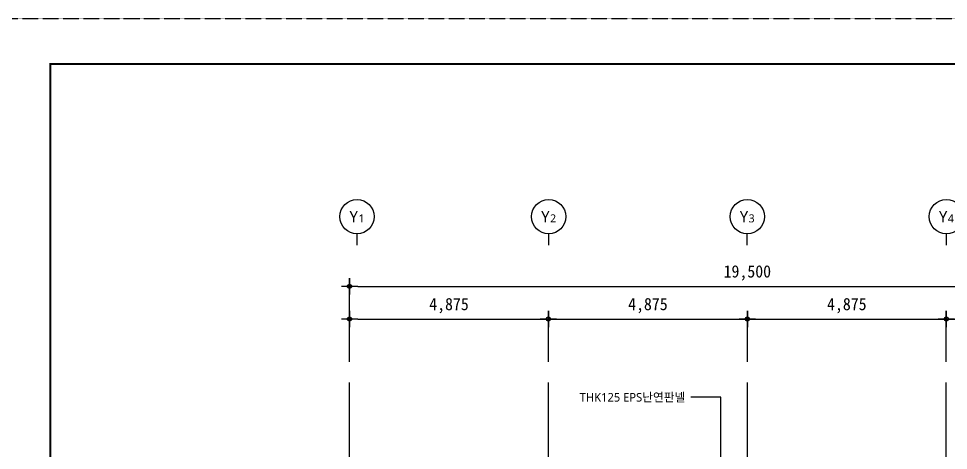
# Model space of a CAD drawing. Header units: millimetres. Extents: x 152133 to 471560, y 87068 to 132353.
# Drawn here: x 251192 to 273980, y 121389 to 131960 of the extents above; entities that cross this region are included whole.
import ezdxf
from ezdxf.enums import TextEntityAlignment as Align

# ---------------------------------------------------------------- set-up
doc = ezdxf.new("R2010")
doc.units = ezdxf.units.MM
doc.linetypes.add('CEN', pattern=[62, 60, -1, 0, -1])
doc.linetypes.add('DIVIDE2', pattern=[15.875, 6.35, -3.175, 0, -3.175, 0, -3.175])
for name, color, linetype in [('AA-AXIS', 7, 'Continuous'), ('AA-AXIS-BUBL', 3, 'Continuous'), ('AZ-DIML', 7, 'Continuous'), ('CEN', 1, 'CEN'), ('DIM', 7, 'Continuous'), ('JON', 4, 'DIVIDE2'), ('RXANNOT', 6, 'Continuous'), ('RXLEADER', 7, 'Continuous'), ('폼', 7, 'Continuous')]:
    doc.layers.add(name, color=color, linetype=linetype)
doc.styles.add('돋움체', font='')
doc.styles.add('맑은고딕', font='malgun.ttf')
doc.styles.get('돋움체').set_extended_font_data('DotumChe')
doc.dimstyles.new('100', dxfattribs={"dimscale": 100, "dimtxt": 3, "dimasz": 2, "dimexe": 2, "dimexo": 5, "dimgap": 1.5, "dimtad": 1, "dimdec": 0, "dimzin": 1, "dimdsep": 46, "dimlunit": 6, "dimtxsty": '돋움체', "dimblk1": 'Z_DOT', "dimblk2": 'Z_DOT', "dimsah": 1, "dimcen": 2, "dimclrt": 3, "dimadec": 0, "dimazin": 0, "dimtfac": 1, "dimtdec": 0, "dimtix": 1, "dimtmove": 2, "dimatfit": 3, "dimldrblk": 'Z_DOT', "dimfxl": 1, "dimtolj": 1, "dimtzin": 1, "dimarcsym": 0})

# ---------------------------------------------------------------- blocks, each defined once
blk = doc.blocks.new('*B419', base_point=(259487, 126272))
at = {"layer": 'AA-AXIS-BUBL'}
blk.add_lwpolyline([(259487, 126412), (259487, 126552), (259487, 126552), (259487, 126692)], dxfattribs=at)
blk.add_circle((259487, 127112), 420, dxfattribs=at)
at = {"layer": 'AA-AXIS', "style": '맑은고딕'}
for s, height, p in [('Y', 280, (259302, 126972)), ('1', 196, (259522, 126972))]:
    blk.add_text(s, height=height, dxfattribs=at).set_placement(p)
blk = doc.blocks.new('*B420', base_point=(264184, 126272))
at = {"layer": 'AA-AXIS-BUBL'}
blk.add_lwpolyline([(264184, 126412), (264184, 126552), (264184, 126552), (264184, 126692)], dxfattribs=at)
blk.add_circle((264184, 127112), 420, dxfattribs=at)
at = {"layer": 'AA-AXIS', "style": '맑은고딕'}
for s, height, p in [('Y', 280, (263999, 126972)), ('2', 196, (264219, 126972))]:
    blk.add_text(s, height=height, dxfattribs=at).set_placement(p)
blk = doc.blocks.new('*B421', base_point=(269050, 126272))
at = {"layer": 'AA-AXIS-BUBL'}
blk.add_lwpolyline([(269050, 126412), (269050, 126552), (269050, 126552), (269050, 126692)], dxfattribs=at)
blk.add_circle((269050, 127112), 420, dxfattribs=at)
at = {"layer": 'AA-AXIS', "style": '맑은고딕'}
for s, height, p in [('Y', 280, (268865, 126972)), ('3', 196, (269085, 126972))]:
    blk.add_text(s, height=height, dxfattribs=at).set_placement(p)
blk = doc.blocks.new('*B422', base_point=(273931, 126272))
at = {"layer": 'AA-AXIS-BUBL'}
blk.add_lwpolyline([(273931, 126412), (273931, 126552), (273931, 126552), (273931, 126692)], dxfattribs=at)
blk.add_circle((273931, 127112), 420, dxfattribs=at)
at = {"layer": 'AA-AXIS', "style": '맑은고딕'}
for s, height, p in [('Y', 280, (273747, 126972)), ('4', 196, (273966, 126972))]:
    blk.add_text(s, height=height, dxfattribs=at).set_placement(p)
blk = doc.blocks.new('Z_DOT')
at = {"layer": 'DIM', "color": 0}
for p, q in [((-1, 0), (1, 0)), ((0, -1), (0, 1))]:
    blk.add_line(p, q, dxfattribs=at)
for radius in [0.25, 0.125]:
    blk.add_circle((0, 0), radius, dxfattribs=at)
blk = doc.blocks.new('*D160')
at = {"layer": 'AZ-DIML', "color": 0, "lineweight": -2, "transparency": 16777216}
for p, q in [((259302, 123554), (259302, 124804)), ((264177, 123554), (264177, 124804)), ((259502, 124604), (263977, 124604))]:
    blk.add_line(p, q, dxfattribs=at)
at = {"layer": 'Defpoints', "color": 0, "transparency": 16777216}
for p in [(264177, 124604), (259302, 123054), (264177, 123054)]:
    blk.add_point(p, dxfattribs=at)
at = {"layer": 'AZ-DIML', "color": 0, "linetype": 'ByBlock', "lineweight": -2, "transparency": 16777216, "xscale": 200, "yscale": 200, "zscale": 200, "rotation": 180}
blk.add_blockref('Z_DOT', (259302, 124604), dxfattribs=at)
at = {"layer": 'AZ-DIML', "color": 0, "linetype": 'ByBlock', "lineweight": -2, "transparency": 16777216, "xscale": 200, "yscale": 200, "zscale": 200}
blk.add_blockref('Z_DOT', (264177, 124604), dxfattribs=at)
at = {"layer": 'AZ-DIML', "color": 3, "transparency": 16777216, "insert": (261740, 124933), "char_height": 300, "attachment_point": 5, "style": '돋움체'}
blk.add_mtext('\\A1;4,875', dxfattribs=at)
blk = doc.blocks.new('*D161')
at = {"layer": 'AZ-DIML', "color": 0, "lineweight": -2, "transparency": 16777216}
for p, q in [((264177, 123554), (264177, 124804)), ((269052, 123554), (269052, 124804)), ((264377, 124604), (268852, 124604))]:
    blk.add_line(p, q, dxfattribs=at)
at = {"layer": 'Defpoints', "color": 0, "transparency": 16777216}
for p in [(269052, 124604), (264177, 123054), (269052, 123054)]:
    blk.add_point(p, dxfattribs=at)
at = {"layer": 'AZ-DIML', "color": 0, "linetype": 'ByBlock', "lineweight": -2, "transparency": 16777216, "xscale": 200, "yscale": 200, "zscale": 200, "rotation": 180}
blk.add_blockref('Z_DOT', (264177, 124604), dxfattribs=at)
at = {"layer": 'AZ-DIML', "color": 0, "linetype": 'ByBlock', "lineweight": -2, "transparency": 16777216, "xscale": 200, "yscale": 200, "zscale": 200}
blk.add_blockref('Z_DOT', (269052, 124604), dxfattribs=at)
at = {"layer": 'AZ-DIML', "color": 3, "transparency": 16777216, "insert": (266615, 124933), "char_height": 300, "attachment_point": 5, "style": '돋움체'}
blk.add_mtext('\\A1;4,875', dxfattribs=at)
blk = doc.blocks.new('*D162')
at = {"layer": 'AZ-DIML', "color": 0, "lineweight": -2, "transparency": 16777216}
for p, q in [((269052, 123554), (269052, 124804)), ((273927, 123554), (273927, 124804)), ((269252, 124604), (273727, 124604))]:
    blk.add_line(p, q, dxfattribs=at)
at = {"layer": 'Defpoints', "color": 0, "transparency": 16777216}
for p in [(273927, 124604), (269052, 123054), (273927, 123054)]:
    blk.add_point(p, dxfattribs=at)
at = {"layer": 'AZ-DIML', "color": 0, "linetype": 'ByBlock', "lineweight": -2, "transparency": 16777216, "xscale": 200, "yscale": 200, "zscale": 200, "rotation": 180}
blk.add_blockref('Z_DOT', (269052, 124604), dxfattribs=at)
at = {"layer": 'AZ-DIML', "color": 0, "linetype": 'ByBlock', "lineweight": -2, "transparency": 16777216, "xscale": 200, "yscale": 200, "zscale": 200}
blk.add_blockref('Z_DOT', (273927, 124604), dxfattribs=at)
at = {"layer": 'AZ-DIML', "color": 3, "transparency": 16777216, "insert": (271490, 124933), "char_height": 300, "attachment_point": 5, "style": '돋움체'}
blk.add_mtext('\\A1;4,875', dxfattribs=at)
blk = doc.blocks.new('*D163')
at = {"layer": 'AZ-DIML', "color": 0, "lineweight": -2, "transparency": 16777216}
for p, q in [((273927, 123554), (273927, 124804)), ((278802, 123554), (278802, 124804)), ((274127, 124604), (278602, 124604))]:
    blk.add_line(p, q, dxfattribs=at)
at = {"layer": 'Defpoints', "color": 0, "transparency": 16777216}
for p in [(278802, 124604), (273927, 123054), (278802, 123054)]:
    blk.add_point(p, dxfattribs=at)
at = {"layer": 'AZ-DIML', "color": 0, "linetype": 'ByBlock', "lineweight": -2, "transparency": 16777216, "xscale": 200, "yscale": 200, "zscale": 200, "rotation": 180}
blk.add_blockref('Z_DOT', (273927, 124604), dxfattribs=at)
at = {"layer": 'AZ-DIML', "color": 0, "linetype": 'ByBlock', "lineweight": -2, "transparency": 16777216, "xscale": 200, "yscale": 200, "zscale": 200}
blk.add_blockref('Z_DOT', (278802, 124604), dxfattribs=at)
at = {"layer": 'AZ-DIML', "color": 3, "transparency": 16777216, "insert": (276365, 124933), "char_height": 300, "attachment_point": 5, "style": '돋움체'}
blk.add_mtext('\\A1;4,875', dxfattribs=at)
blk = doc.blocks.new('*D164')
at = {"layer": 'AZ-DIML', "color": 0, "lineweight": -2, "transparency": 16777216}
for p, q in [((259302, 123554), (259302, 125604)), ((278802, 123554), (278802, 125604)), ((259502, 125404), (278602, 125404))]:
    blk.add_line(p, q, dxfattribs=at)
at = {"layer": 'Defpoints', "color": 0, "transparency": 16777216}
for p in [(278802, 125404), (259302, 123054), (278802, 123054)]:
    blk.add_point(p, dxfattribs=at)
at = {"layer": 'AZ-DIML', "color": 0, "linetype": 'ByBlock', "lineweight": -2, "transparency": 16777216, "xscale": 200, "yscale": 200, "zscale": 200, "rotation": 180}
blk.add_blockref('Z_DOT', (259302, 125404), dxfattribs=at)
at = {"layer": 'AZ-DIML', "color": 0, "linetype": 'ByBlock', "lineweight": -2, "transparency": 16777216, "xscale": 200, "yscale": 200, "zscale": 200}
blk.add_blockref('Z_DOT', (278802, 125404), dxfattribs=at)
at = {"layer": 'AZ-DIML', "color": 3, "transparency": 16777216, "insert": (269052, 125733), "char_height": 300, "attachment_point": 5, "style": '돋움체'}
blk.add_mtext('\\A1;19,500', dxfattribs=at)

msp = doc.modelspace()

# ---------------------------------------------------------------- linework, layer by layer
at = {"layer": 'CEN', "color": 1, "linetype": 'CEN'}
for p, q in [((259302.1, 111123.5), (259302.1, 123054.1)), ((264177.1, 111123.5), (264177.1, 123054.1)), ((269052.1, 111123.5), (269052.1, 123054.1)), ((273927.1, 111123.5), (273927.1, 123054.1))]:
    msp.add_line(p, q, dxfattribs=at)
at = {"layer": 'JON'}
msp.add_line((249474.8, 131960.4), (291797.3, 131960.4), dxfattribs=at)
at = {"layer": 'RXLEADER'}
msp.add_lwpolyline([(268402.2, 120605.1), (268402.2, 122688.5), (267669.6, 122688.5)], dxfattribs=at)
at = {"layer": '폼', "color": 8, "const_width": 50.4}
msp.add_lwpolyline([(290310.9, 130852), (290310.9, 103140.8), (251968.8, 103140.8), (251968.8, 130852)], close=True, dxfattribs=at)

# ---------------------------------------------------------------- block references
at = {"layer": 'AA-AXIS-BUBL'}
for name, p in [('*B419', (259487.1, 126271.6)), ('*B420', (264184.2, 126271.6)), ('*B421', (269050.2, 126271.6)), ('*B422', (273931.4, 126271.6))]:
    msp.add_blockref(name, p, dxfattribs=at)

# ---------------------------------------------------------------- texts
at = {"layer": 'RXANNOT', "color": 3, "style": '맑은고딕'}
msp.add_text('THK125 EPS난연판넬', height=210, dxfattribs=at).set_placement((267529.6, 122688.5), align=Align.MIDDLE_RIGHT)

# ---------------------------------------------------------------- dimensions: what is measured, and where the dimension line sits
at = {"layer": 'AZ-DIML'}
for base, p1, p2, picture, middle in [((278802.1, 125404.4), (259302.1, 123054.1), (278802.1, 123054.1), '*D164', (269052.1, 125732.9)), ((264177.1, 124604.4), (259302.1, 123054.1), (264177.1, 123054.1), '*D160', (261739.6, 124932.9)), ((269052.1, 124604.4), (264177.1, 123054.1), (269052.1, 123054.1), '*D161', (266614.6, 124932.9)), ((273927.1, 124604.4), (269052.1, 123054.1), (273927.1, 123054.1), '*D162', (271489.6, 124932.9)), ((278802.1, 124604.4), (273927.1, 123054.1), (278802.1, 123054.1), '*D163', (276364.6, 124932.9))]:
    dim = msp.add_linear_dim(base=base, p1=p1, p2=p2, dimstyle='100', dxfattribs=at)
    dim.commit()
    dim.dimension.update_dxf_attribs({"geometry": picture, "text_midpoint": middle})

doc.saveas('drawing.dxf')
